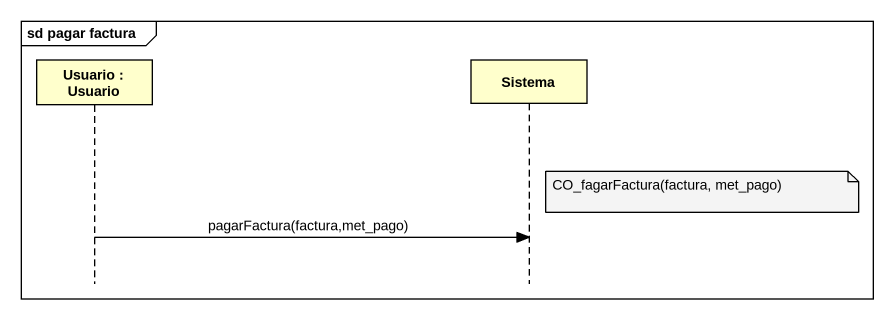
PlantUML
@startuml
mainframe sd pagar factura
hide footbox
participant "Usuario : Usuario" as Usuario
participant Sistema

note right of Sistema : CO_fagarFactura(factura, met_pago)
Usuario -> Sistema : pagarFactura(factura,met_pago)
@enduml
